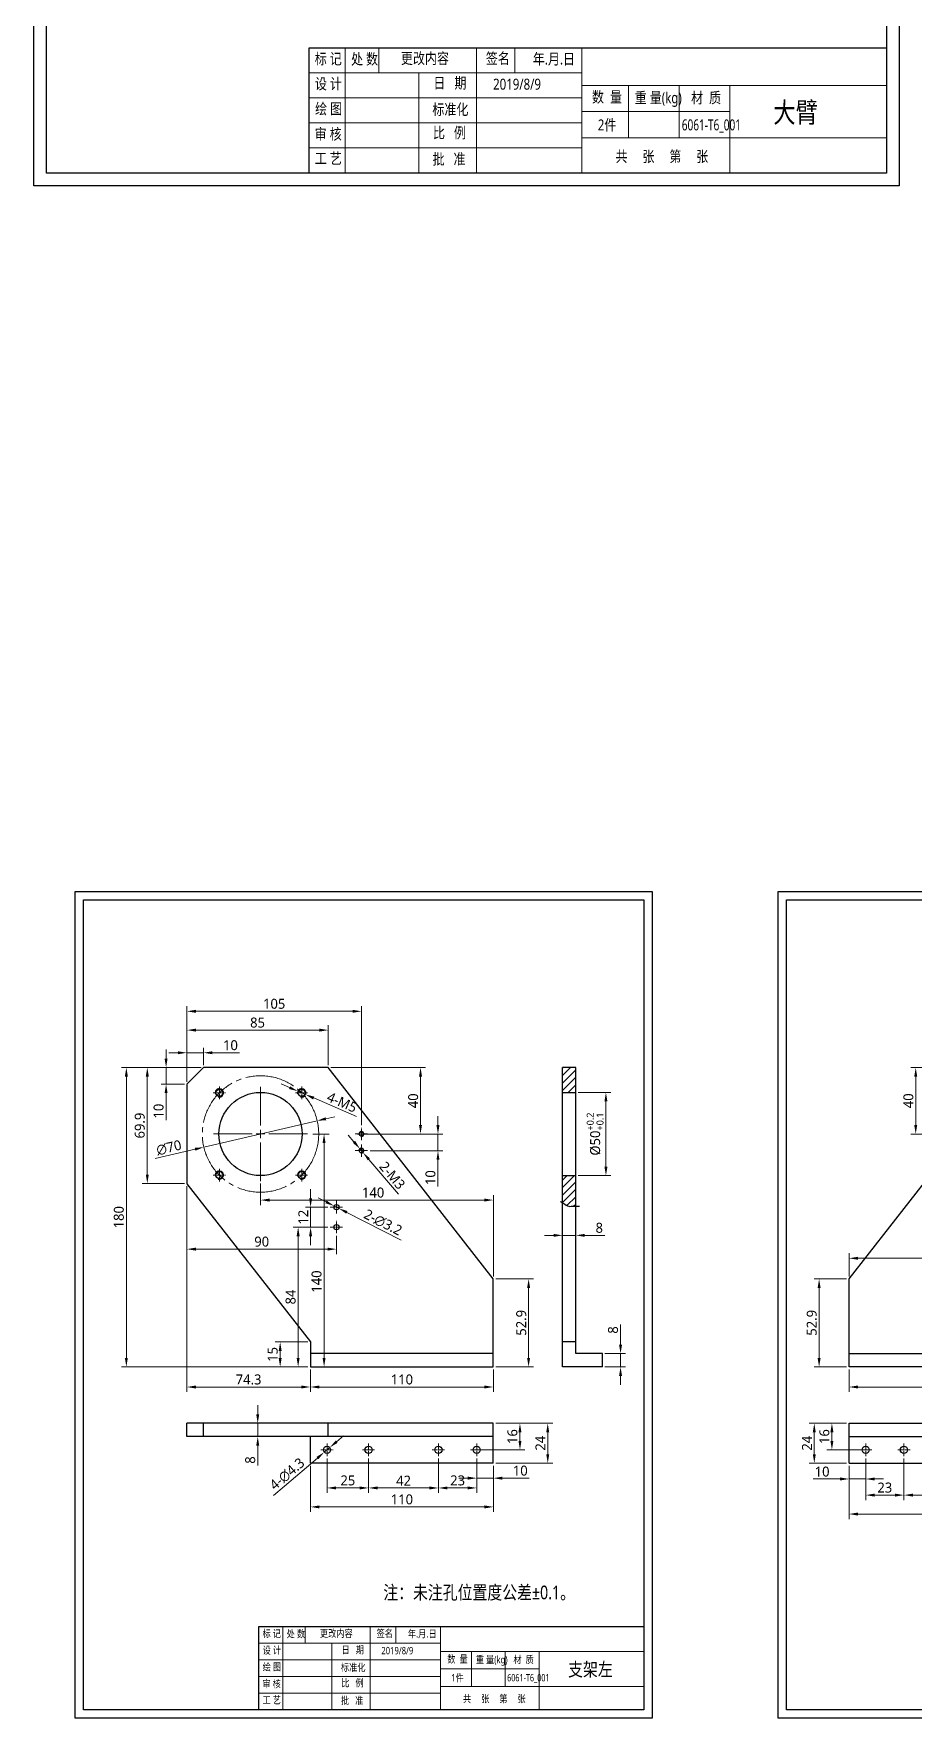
# Model space of a CAD drawing. Header units: millimetres. Extents: x -449 to 2916, y -1257 to 1632.
# Drawn here: x 415 to 945, y -814 to 199 of the extents above; entities that cross this region are included whole.
import ezdxf

# ---------------------------------------------------------------- set-up
doc = ezdxf.new("R2010")
doc.units = ezdxf.units.MM
doc.header["$PDSIZE"] = -1
doc.linetypes.add('EB_DASHDOT', pattern=[39, 30, -3, 3, -3])
for name, color, linetype, lineweight in [('1', 5, 'Continuous', 9), ('3中心线层', 1, 'EB_DASHDOT', 0), ('细线层', 252, 'Continuous', 13)]:
    doc.layers.add(name, color=color, linetype=linetype, lineweight=lineweight)
doc.styles.add('wf', font='')
doc.styles.add('黑体', font='', dxfattribs={"width": 0.8})
doc.styles.get('wf').set_extended_font_data('Microsoft YaHei')
doc.styles.get('黑体').set_extended_font_data('Microsoft YaHei')
doc.dimstyles.new('wf1.5', dxfattribs={"dimscale": 1.5, "dimtxt": 4, "dimasz": 3.6, "dimexe": 2, "dimexo": 1, "dimgap": 0.9, "dimtad": 1, "dimdec": 1, "dimdsep": 46, "dimtxsty": 'wf', "dimcen": 0, "dimclrd": 6, "dimclre": 6, "dimadec": 0, "dimazin": 0, "dimtm": 1e-09, "dimtfac": 0.7, "dimtdec": 1, "dimtmove": 0, "dimatfit": 3, "dimfxl": 0, "dimtolj": 1, "dimlwd": 13, "dimlwe": 13, "dimarcsym": 0})

# ---------------------------------------------------------------- blocks, each defined once
blk = doc.blocks.new('SW_CENTERMARKSYMBOL_0')
at = {"color": 0, "linetype": 'Continuous', "lineweight": 0}
for p, q in [((0, 0.1), (0, 0.558)), ((-0.1, 0), (-0.558, 0)), ((0, 0), (-0.05, 0)), ((0, 0), (0, 0.05)), ((0, 0), (0, -0.05)), ((0, 0), (0.05, 0)), ((0.1, 0), (0.558, 0)), ((0, -0.1), (0, -0.558))]:
    blk.add_line(p, q, dxfattribs=at)
blk = doc.blocks.new('*D168')
at = {"color": 6, "lineweight": 13}
for p, q in [((693.2, -636.8), (710.7, -636.8)), ((707.7, -647.4), (707.7, -642.2)), ((683.2, -652.8), (710.7, -652.8))]:
    blk.add_line(p, q, dxfattribs=at)
at = {"color": 6}
for points in [[(708.6, -642.2), (706.8, -642.2), (707.7, -636.8)], [(706.8, -647.4), (708.6, -647.4), (707.7, -652.8)]]:
    blk.add_solid(points, dxfattribs=at)
at = {"layer": 'Defpoints', "color": 0}
for p in [(691.7, -636.8), (707.7, -636.8), (681.7, -652.8)]:
    blk.add_point(p, dxfattribs=at)
at = {"color": 0, "insert": (703.2, -644.8), "char_height": 6, "attachment_point": 5, "rotation": 90, "style": 'wf'}
blk.add_mtext('\\A1;16', dxfattribs=at)
blk = doc.blocks.new('*D169')
at = {"color": 6, "lineweight": 13}
for p, q in [((693.2, -636.8), (727.4, -636.8)), ((724.4, -655.4), (724.4, -642.2)), ((693.2, -660.8), (727.4, -660.8))]:
    blk.add_line(p, q, dxfattribs=at)
at = {"color": 6}
for points in [[(725.3, -642.2), (723.5, -642.2), (724.4, -636.8)], [(723.5, -655.4), (725.3, -655.4), (724.4, -660.8)]]:
    blk.add_solid(points, dxfattribs=at)
at = {"layer": 'Defpoints', "color": 0}
for p in [(691.7, -636.8), (724.4, -636.8), (691.7, -660.8)]:
    blk.add_point(p, dxfattribs=at)
at = {"color": 0, "insert": (720, -648.8), "char_height": 6, "attachment_point": 5, "rotation": 90, "style": 'wf'}
blk.add_mtext('\\A1;24', dxfattribs=at)
blk = doc.blocks.new('*D170')
at = {"color": 6, "lineweight": 13}
for p, q in [((581.7, -662.3), (581.7, -690.1)), ((691.7, -662.3), (691.7, -690.1)), ((587.1, -687.1), (686.3, -687.1))]:
    blk.add_line(p, q, dxfattribs=at)
at = {"color": 6}
for points in [[(587.1, -686.2), (587.1, -688), (581.7, -687.1)], [(686.3, -688), (686.3, -686.2), (691.7, -687.1)]]:
    blk.add_solid(points, dxfattribs=at)
at = {"layer": 'Defpoints', "color": 0}
for p in [(581.7, -660.8), (691.7, -660.8), (691.7, -687.1)]:
    blk.add_point(p, dxfattribs=at)
at = {"color": 0, "insert": (636.7, -682.6), "char_height": 6, "attachment_point": 5, "style": 'wf'}
blk.add_mtext('\\A1;110', dxfattribs=at)
blk = doc.blocks.new('*D171')
at = {"color": 6, "lineweight": 13}
for p, q in [((550, -631.4), (550, -626)), ((538.6, -636.8), (553, -636.8)), ((550, -636.8), (550, -644.8)), ((538.6, -644.8), (553, -644.8)), ((550, -650.2), (550, -662.2))]:
    blk.add_line(p, q, dxfattribs=at)
at = {"color": 6}
for points in [[(549.1, -631.4), (550.9, -631.4), (550, -636.8)], [(550.9, -650.2), (549.1, -650.2), (550, -644.8)]]:
    blk.add_solid(points, dxfattribs=at)
at = {"layer": 'Defpoints', "color": 0}
for p in [(537.1, -636.8), (537.1, -644.8), (550, -644.8)]:
    blk.add_point(p, dxfattribs=at)
at = {"color": 0, "insert": (545.5, -658.9), "char_height": 6, "attachment_point": 5, "rotation": 90, "style": 'wf'}
blk.add_mtext('\\A1;8', dxfattribs=at)
blk = doc.blocks.new('*D172')
at = {"color": 6, "lineweight": 13}
for p, q in [((693.2, -550), (715.9, -550)), ((712.9, -597.5), (712.9, -555.4)), ((693.2, -602.9), (715.9, -602.9))]:
    blk.add_line(p, q, dxfattribs=at)
at = {"color": 6}
for points in [[(713.8, -555.4), (712, -555.4), (712.9, -550)], [(712, -597.5), (713.8, -597.5), (712.9, -602.9)]]:
    blk.add_solid(points, dxfattribs=at)
at = {"layer": 'Defpoints', "color": 0}
for p in [(691.7, -550), (712.9, -550), (691.7, -602.9)]:
    blk.add_point(p, dxfattribs=at)
at = {"color": 0, "insert": (708.5, -576.4), "char_height": 6, "attachment_point": 5, "rotation": 90, "style": 'wf'}
blk.add_mtext('\\A1;52.9', dxfattribs=at)
blk = doc.blocks.new('*D173')
at = {"color": 6, "lineweight": 13}
for p, q in [((768.2, -589.5), (768.2, -577.4)), ((758.8, -594.9), (771.2, -594.9)), ((768.2, -602.9), (768.2, -594.9)), ((758.8, -602.9), (771.2, -602.9)), ((768.2, -608.3), (768.2, -613.7))]:
    blk.add_line(p, q, dxfattribs=at)
at = {"color": 6}
for points in [[(767.3, -589.5), (769.1, -589.5), (768.2, -594.9)], [(769.1, -608.3), (767.3, -608.3), (768.2, -602.9)]]:
    blk.add_solid(points, dxfattribs=at)
at = {"layer": 'Defpoints', "color": 0}
for p in [(757.3, -594.9), (768.2, -594.9), (757.3, -602.9)]:
    blk.add_point(p, dxfattribs=at)
at = {"color": 0, "insert": (763.7, -580.7), "char_height": 6, "attachment_point": 5, "rotation": 90, "style": 'wf'}
blk.add_mtext('\\A1;8', dxfattribs=at)
blk = doc.blocks.new('*D174')
at = {"color": 6, "lineweight": 13}
for p, q in [((507.4, -431.4), (507.4, -397.4)), ((587, -400.4), (512.8, -400.4)), ((592.4, -421.4), (592.4, -397.4))]:
    blk.add_line(p, q, dxfattribs=at)
at = {"color": 6}
for points in [[(512.8, -399.5), (512.8, -401.3), (507.4, -400.4)], [(587, -401.3), (587, -399.5), (592.4, -400.4)]]:
    blk.add_solid(points, dxfattribs=at)
at = {"layer": 'Defpoints', "color": 0}
for p in [(507.4, -400.4), (592.4, -422.9), (507.4, -432.9)]:
    blk.add_point(p, dxfattribs=at)
at = {"color": 0, "insert": (549.9, -395.9), "char_height": 6, "attachment_point": 5, "style": 'wf'}
blk.add_mtext('\\A1;85', dxfattribs=at)
blk = doc.blocks.new('*D175')
at = {"color": 6, "lineweight": 13}
for p, q in [((502, -414), (496.6, -414)), ((507.4, -431.4), (507.4, -411)), ((507.4, -414), (517.4, -414)), ((517.4, -421.4), (517.4, -411)), ((522.8, -414), (539, -414))]:
    blk.add_line(p, q, dxfattribs=at)
at = {"color": 6}
for points in [[(502, -414.9), (502, -413.1), (507.4, -414)], [(522.8, -413.1), (522.8, -414.9), (517.4, -414)]]:
    blk.add_solid(points, dxfattribs=at)
at = {"layer": 'Defpoints', "color": 0}
for p in [(517.4, -414), (517.4, -422.9), (507.4, -432.9)]:
    blk.add_point(p, dxfattribs=at)
at = {"color": 0, "insert": (533.6, -409.5), "char_height": 6, "attachment_point": 5, "style": 'wf'}
blk.add_mtext('\\A1;10', dxfattribs=at)
blk = doc.blocks.new('*D176')
at = {"color": 6, "lineweight": 13}
for p, q in [((494.9, -417.5), (494.9, -412.1)), ((515.9, -422.9), (491.9, -422.9)), ((494.9, -422.9), (494.9, -432.9)), ((505.9, -432.9), (491.9, -432.9)), ((494.9, -438.3), (494.9, -454.5))]:
    blk.add_line(p, q, dxfattribs=at)
at = {"color": 6}
for points in [[(494, -417.5), (495.8, -417.5), (494.9, -422.9)], [(495.8, -438.3), (494, -438.3), (494.9, -432.9)]]:
    blk.add_solid(points, dxfattribs=at)
at = {"layer": 'Defpoints', "color": 0}
for p in [(517.4, -422.9), (494.9, -432.9), (507.4, -432.9)]:
    blk.add_point(p, dxfattribs=at)
at = {"color": 0, "insert": (490.4, -449.1), "char_height": 6, "attachment_point": 5, "rotation": 90, "style": 'wf'}
blk.add_mtext('\\A1;10', dxfattribs=at)
blk = doc.blocks.new('*D177')
at = {"color": 6, "lineweight": 13}
for p, q in [((515.9, -422.9), (480.6, -422.9)), ((483.6, -487.3), (483.6, -428.3)), ((505.9, -492.7), (480.6, -492.7))]:
    blk.add_line(p, q, dxfattribs=at)
at = {"color": 6}
for points in [[(484.5, -428.3), (482.7, -428.3), (483.6, -422.9)], [(482.7, -487.3), (484.5, -487.3), (483.6, -492.7)]]:
    blk.add_solid(points, dxfattribs=at)
at = {"layer": 'Defpoints', "color": 0}
for p in [(483.6, -422.9), (517.4, -422.9), (507.4, -492.7)]:
    blk.add_point(p, dxfattribs=at)
at = {"color": 0, "insert": (479.1, -457.8), "char_height": 6, "attachment_point": 5, "rotation": 90, "style": 'wf'}
blk.add_mtext('\\A1;69.9', dxfattribs=at)
blk = doc.blocks.new('*D178')
at = {"color": 6, "lineweight": 13}
for p, q in [((583.2, -462.9), (592.9, -462.9)), ((589.9, -597.5), (589.9, -468.3)), ((583.2, -602.9), (592.9, -602.9))]:
    blk.add_line(p, q, dxfattribs=at)
at = {"color": 6}
for points in [[(590.8, -468.3), (589, -468.3), (589.9, -462.9)], [(589, -597.5), (590.8, -597.5), (589.9, -602.9)]]:
    blk.add_solid(points, dxfattribs=at)
at = {"layer": 'Defpoints', "color": 0}
for p in [(581.7, -462.9), (589.9, -462.9), (581.7, -602.9)]:
    blk.add_point(p, dxfattribs=at)
at = {"color": 0, "insert": (585.4, -551.6), "char_height": 6, "attachment_point": 5, "rotation": 90, "style": 'wf'}
blk.add_mtext('\\A1;140', dxfattribs=at)
blk = doc.blocks.new('*D179')
at = {"color": 6, "lineweight": 13}
for p, q in [((585.8, -454.9), (517.6, -470.8)), ((591, -453.7), (596.3, -452.5)), ((512.3, -472), (488.4, -477.6))]:
    blk.add_line(p, q, dxfattribs=at)
at = {"color": 6}
for points in [[(590.8, -452.8), (591.2, -454.6), (585.8, -454.9)], [(512.5, -472.9), (512.1, -471.2), (517.6, -470.8)]]:
    blk.add_solid(points, dxfattribs=at)
at = {"layer": 'Defpoints', "color": 0}
for p in [(585.8, -454.9), (517.6, -470.8)]:
    blk.add_point(p, dxfattribs=at)
at = {"color": 0, "insert": (496.6, -471.1), "char_height": 6, "attachment_point": 5, "rotation": 13.1312, "style": 'wf'}
blk.add_mtext('\\A1;∅70', dxfattribs=at)
blk = doc.blocks.new('*D180')
at = {"color": 6, "lineweight": 13}
for p, q in [((569.2, -435), (564.2, -432.8)), ((574.1, -437.1), (578.7, -439.1)), ((609.4, -452.3), (583.7, -441.2))]:
    blk.add_line(p, q, dxfattribs=at)
at = {"color": 6}
for points in [[(568.8, -435.8), (569.5, -434.2), (574.1, -437.1)], [(584, -440.4), (583.3, -442.1), (578.7, -439.1)]]:
    blk.add_solid(points, dxfattribs=at)
at = {"layer": 'Defpoints', "color": 0}
for p in [(574.1, -437.1), (578.7, -439.1)]:
    blk.add_point(p, dxfattribs=at)
at = {"color": 0, "insert": (600.7, -443.8), "char_height": 6, "attachment_point": 5, "rotation": 336.6526, "style": 'wf'}
blk.add_mtext('\\A1;4-M5', dxfattribs=at)
blk = doc.blocks.new('*D181')
at = {"color": 6, "lineweight": 13}
for p, q in [((658.4, -457.5), (658.4, -452.1)), ((617.6, -462.9), (661.4, -462.9)), ((658.4, -462.9), (658.4, -472.9)), ((617.6, -472.9), (661.4, -472.9)), ((658.4, -478.3), (658.4, -494.5))]:
    blk.add_line(p, q, dxfattribs=at)
at = {"color": 6}
for points in [[(657.5, -457.5), (659.3, -457.5), (658.4, -462.9)], [(659.3, -478.3), (657.5, -478.3), (658.4, -472.9)]]:
    blk.add_solid(points, dxfattribs=at)
at = {"layer": 'Defpoints', "color": 0}
for p in [(616.1, -462.9), (616.1, -472.9), (658.4, -472.9)]:
    blk.add_point(p, dxfattribs=at)
at = {"color": 0, "insert": (653.9, -489.1), "char_height": 6, "attachment_point": 5, "rotation": 90, "style": 'wf'}
blk.add_mtext('\\A1;10', dxfattribs=at)
blk = doc.blocks.new('*D182')
at = {"color": 6, "lineweight": 13}
for p, q in [((593.9, -422.9), (650.9, -422.9)), ((647.9, -457.5), (647.9, -428.3)), ((610.1, -462.9), (650.9, -462.9))]:
    blk.add_line(p, q, dxfattribs=at)
at = {"color": 6}
for points in [[(648.8, -428.3), (647, -428.3), (647.9, -422.9)], [(647, -457.5), (648.8, -457.5), (647.9, -462.9)]]:
    blk.add_solid(points, dxfattribs=at)
at = {"layer": 'Defpoints', "color": 0}
for p in [(592.4, -422.9), (647.9, -422.9), (608.6, -462.9)]:
    blk.add_point(p, dxfattribs=at)
at = {"color": 0, "insert": (643.5, -442.9), "char_height": 6, "attachment_point": 5, "rotation": 90, "style": 'wf'}
blk.add_mtext('\\A1;40', dxfattribs=at)
blk = doc.blocks.new('*D183')
at = {"color": 6, "lineweight": 13}
for p, q in [((507.4, -431.4), (507.4, -386.1)), ((607, -389.1), (512.8, -389.1)), ((612.4, -457.6), (612.4, -386.1))]:
    blk.add_line(p, q, dxfattribs=at)
at = {"color": 6}
for points in [[(512.8, -388.2), (512.8, -390), (507.4, -389.1)], [(607, -390), (607, -388.2), (612.4, -389.1)]]:
    blk.add_solid(points, dxfattribs=at)
at = {"layer": 'Defpoints', "color": 0}
for p in [(507.4, -389.1), (507.4, -432.9), (612.4, -459.1)]:
    blk.add_point(p, dxfattribs=at)
at = {"color": 0, "insert": (559.9, -384.6), "char_height": 6, "attachment_point": 5, "style": 'wf'}
blk.add_mtext('\\A1;105', dxfattribs=at)
blk = doc.blocks.new('*D184')
at = {"color": 6, "lineweight": 13}
for p, q in [((551.7, -492.7), (551.7, -505.6)), ((686.3, -502.6), (557.1, -502.6)), ((691.7, -548.5), (691.7, -499.6))]:
    blk.add_line(p, q, dxfattribs=at)
at = {"color": 6}
for points in [[(557.1, -501.7), (557.1, -503.5), (551.7, -502.6)], [(686.3, -503.5), (686.3, -501.7), (691.7, -502.6)]]:
    blk.add_solid(points, dxfattribs=at)
at = {"layer": 'Defpoints', "color": 0}
for p in [(551.7, -491.2), (551.7, -502.6), (691.7, -550)]:
    blk.add_point(p, dxfattribs=at)
at = {"color": 0, "insert": (619.4, -498.1), "char_height": 6, "attachment_point": 5, "style": 'wf'}
blk.add_mtext('\\A1;140', dxfattribs=at)
blk = doc.blocks.new('*D185')
at = {"color": 6, "lineweight": 13}
for p, q in [((581.7, -604.4), (581.7, -618)), ((691.7, -604.4), (691.7, -618)), ((686.3, -615), (587.1, -615))]:
    blk.add_line(p, q, dxfattribs=at)
at = {"color": 6}
for points in [[(587.1, -614.1), (587.1, -615.9), (581.7, -615)], [(686.3, -615.9), (686.3, -614.1), (691.7, -615)]]:
    blk.add_solid(points, dxfattribs=at)
at = {"layer": 'Defpoints', "color": 0}
for p in [(581.7, -602.9), (691.7, -602.9), (581.7, -615)]:
    blk.add_point(p, dxfattribs=at)
at = {"color": 0, "insert": (636.7, -610.5), "char_height": 6, "attachment_point": 5, "style": 'wf'}
blk.add_mtext('\\A1;110', dxfattribs=at)
blk = doc.blocks.new('*D186')
at = {"color": 6, "lineweight": 13}
for p, q in [((507.4, -494.2), (507.4, -618)), ((581.7, -604.4), (581.7, -618)), ((576.3, -615), (512.8, -615))]:
    blk.add_line(p, q, dxfattribs=at)
at = {"color": 6}
for points in [[(512.8, -614.1), (512.8, -615.9), (507.4, -615)], [(576.3, -615.9), (576.3, -614.1), (581.7, -615)]]:
    blk.add_solid(points, dxfattribs=at)
at = {"layer": 'Defpoints', "color": 0}
for p in [(507.4, -492.7), (581.7, -602.9), (507.4, -615)]:
    blk.add_point(p, dxfattribs=at)
at = {"color": 0, "insert": (544.5, -610.5), "char_height": 6, "attachment_point": 5, "style": 'wf'}
blk.add_mtext('\\A1;74.3', dxfattribs=at)
blk = doc.blocks.new('*D187')
at = {"color": 6, "lineweight": 13}
for p, q in [((591.1, -503.7), (586.3, -501.2)), ((595.9, -506.1), (598.8, -507.6)), ((603.6, -510), (636.3, -526.7))]:
    blk.add_line(p, q, dxfattribs=at)
at = {"color": 6}
for points in [[(590.7, -504.5), (591.5, -502.9), (595.9, -506.1)], [(604, -509.2), (603.2, -510.8), (598.8, -507.6)]]:
    blk.add_solid(points, dxfattribs=at)
at = {"layer": 'Defpoints', "color": 0}
for p in [(595.9, -506.1), (598.8, -507.6)]:
    blk.add_point(p, dxfattribs=at)
at = {"color": 0, "insert": (625.3, -516.1), "char_height": 6, "attachment_point": 5, "rotation": 332.9749, "style": 'wf'}
blk.add_mtext('\\A1;2-∅3.2', dxfattribs=at)
blk = doc.blocks.new('*D188')
at = {"color": 6, "lineweight": 13}
for p, q in [((607.9, -467.6), (604.4, -463.5)), ((611.4, -471.7), (613.3, -474)), ((634.7, -499.1), (616.8, -478.1))]:
    blk.add_line(p, q, dxfattribs=at)
at = {"color": 6}
for points in [[(607.2, -468.2), (608.6, -467), (611.4, -471.7)], [(617.5, -477.5), (616.2, -478.7), (613.3, -474)]]:
    blk.add_solid(points, dxfattribs=at)
at = {"layer": 'Defpoints', "color": 0}
for p in [(611.4, -471.7), (613.3, -474)]:
    blk.add_point(p, dxfattribs=at)
at = {"color": 0, "insert": (630.9, -487.8), "char_height": 6, "attachment_point": 5, "rotation": 310.4563, "style": 'wf'}
blk.add_mtext('\\A1;2-M3', dxfattribs=at)
blk = doc.blocks.new('*D189')
at = {"color": 6, "lineweight": 13}
for p, q in [((597.4, -647.9), (601.5, -644.4)), ((559.4, -680.2), (585.9, -657.7)), ((593.3, -651.4), (590, -654.2))]:
    blk.add_line(p, q, dxfattribs=at)
at = {"color": 6}
for points in [[(596.9, -647.2), (598, -648.6), (593.3, -651.4)], [(586.5, -658.4), (585.4, -657), (590, -654.2)]]:
    blk.add_solid(points, dxfattribs=at)
at = {"layer": 'Defpoints', "color": 0}
for p in [(590, -654.2), (593.3, -651.4)]:
    blk.add_point(p, dxfattribs=at)
at = {"color": 0, "insert": (567.7, -667.3), "char_height": 6, "attachment_point": 5, "rotation": 40.3935, "style": 'wf'}
blk.add_mtext('\\A1;4-∅4.3', dxfattribs=at)
blk = doc.blocks.new('*D190')
at = {"color": 6, "lineweight": 13}
for p, q in [((591.7, -658), (591.7, -678.7)), ((616.7, -658), (616.7, -678.7)), ((597.1, -675.7), (611.3, -675.7))]:
    blk.add_line(p, q, dxfattribs=at)
at = {"color": 6}
for points in [[(597.1, -674.8), (597.1, -676.6), (591.7, -675.7)], [(611.3, -676.6), (611.3, -674.8), (616.7, -675.7)]]:
    blk.add_solid(points, dxfattribs=at)
at = {"layer": 'Defpoints', "color": 0}
for p in [(591.7, -656.5), (616.7, -656.5), (616.7, -675.7)]:
    blk.add_point(p, dxfattribs=at)
at = {"color": 0, "insert": (604.2, -671.2), "char_height": 6, "attachment_point": 5, "style": 'wf'}
blk.add_mtext('\\A1;25', dxfattribs=at)
blk = doc.blocks.new('*D191')
at = {"color": 6, "lineweight": 13}
for p, q in [((616.7, -658), (616.7, -678.7)), ((658.7, -658), (658.7, -678.7)), ((622.1, -675.7), (653.3, -675.7))]:
    blk.add_line(p, q, dxfattribs=at)
at = {"color": 6}
for points in [[(622.1, -674.8), (622.1, -676.6), (616.7, -675.7)], [(653.3, -676.6), (653.3, -674.8), (658.7, -675.7)]]:
    blk.add_solid(points, dxfattribs=at)
at = {"layer": 'Defpoints', "color": 0}
for p in [(616.7, -656.5), (658.7, -656.5), (658.7, -675.7)]:
    blk.add_point(p, dxfattribs=at)
at = {"color": 0, "insert": (637.7, -671.3), "char_height": 6, "attachment_point": 5, "style": 'wf'}
blk.add_mtext('\\A1;42', dxfattribs=at)
blk = doc.blocks.new('*D192')
at = {"color": 6, "lineweight": 13}
for p, q in [((658.7, -658), (658.7, -678.7)), ((681.7, -658), (681.7, -678.7)), ((664.1, -675.7), (676.3, -675.7))]:
    blk.add_line(p, q, dxfattribs=at)
at = {"color": 6}
for points in [[(664.1, -674.8), (664.1, -676.6), (658.7, -675.7)], [(676.3, -676.6), (676.3, -674.8), (681.7, -675.7)]]:
    blk.add_solid(points, dxfattribs=at)
at = {"layer": 'Defpoints', "color": 0}
for p in [(658.7, -656.5), (681.7, -656.5), (681.7, -675.7)]:
    blk.add_point(p, dxfattribs=at)
at = {"color": 0, "insert": (670.2, -671.2), "char_height": 6, "attachment_point": 5, "style": 'wf'}
blk.add_mtext('\\A1;23', dxfattribs=at)
blk = doc.blocks.new('*D193')
at = {"color": 6, "lineweight": 13}
for p, q in [((733.3, -514.4), (733.3, -526.8)), ((741.3, -514.4), (741.3, -526.8)), ((727.9, -523.8), (722.5, -523.8)), ((733.3, -523.8), (741.3, -523.8)), ((746.7, -523.8), (758.7, -523.8))]:
    blk.add_line(p, q, dxfattribs=at)
at = {"color": 6}
for points in [[(727.9, -524.7), (727.9, -522.9), (733.3, -523.8)], [(746.7, -522.9), (746.7, -524.7), (741.3, -523.8)]]:
    blk.add_solid(points, dxfattribs=at)
at = {"layer": 'Defpoints', "color": 0}
for p in [(733.3, -512.9), (741.3, -512.9), (741.3, -523.8)]:
    blk.add_point(p, dxfattribs=at)
at = {"color": 0, "insert": (755.4, -519.3), "char_height": 6, "attachment_point": 5, "style": 'wf'}
blk.add_mtext('\\A1;8', dxfattribs=at)
blk = doc.blocks.new('*D194')
at = {"color": 6, "lineweight": 13}
for p, q in [((742.8, -437.9), (762.4, -437.9)), ((759.4, -482.5), (759.4, -443.3)), ((742.8, -487.9), (762.4, -487.9))]:
    blk.add_line(p, q, dxfattribs=at)
at = {"color": 6}
for points in [[(760.3, -443.3), (758.5, -443.3), (759.4, -437.9)], [(758.5, -482.5), (760.3, -482.5), (759.4, -487.9)]]:
    blk.add_solid(points, dxfattribs=at)
at = {"layer": 'Defpoints', "color": 0}
for p in [(741.3, -437.9), (759.4, -437.9), (741.3, -487.9)]:
    blk.add_point(p, dxfattribs=at)
at = {"color": 0, "insert": (752.9, -462.9), "char_height": 6, "attachment_point": 5, "rotation": 90, "style": 'wf'}
blk.add_mtext('\\A1;%%C50{\\H0.7x;\\S+0.2^ +0.1;}', dxfattribs=at)
blk = doc.blocks.new('*D195')
at = {"color": 6, "lineweight": 13}
for p, q in [((515.9, -422.9), (468, -422.9)), ((471, -597.5), (471, -428.3)), ((580.2, -602.9), (468, -602.9))]:
    blk.add_line(p, q, dxfattribs=at)
at = {"color": 6}
for points in [[(471.9, -428.3), (470.1, -428.3), (471, -422.9)], [(470.1, -597.5), (471.9, -597.5), (471, -602.9)]]:
    blk.add_solid(points, dxfattribs=at)
at = {"layer": 'Defpoints', "color": 0}
for p in [(471, -422.9), (517.4, -422.9), (581.7, -602.9)]:
    blk.add_point(p, dxfattribs=at)
at = {"color": 0, "insert": (466.5, -512.9), "char_height": 6, "attachment_point": 5, "rotation": 90, "style": 'wf'}
blk.add_mtext('\\A1;180', dxfattribs=at)
blk = doc.blocks.new('*D214')
at = {"color": 6, "lineweight": 13}
for p, q in [((904.1, -636.8), (892.3, -636.8)), ((895.3, -647.4), (895.3, -642.2)), ((914.1, -652.8), (892.3, -652.8))]:
    blk.add_line(p, q, dxfattribs=at)
at = {"color": 6}
for points in [[(896.2, -642.2), (894.4, -642.2), (895.3, -636.8)], [(894.4, -647.4), (896.2, -647.4), (895.3, -652.8)]]:
    blk.add_solid(points, dxfattribs=at)
at = {"layer": 'Defpoints', "color": 0}
for p in [(895.3, -636.8), (905.6, -636.8), (915.6, -652.8)]:
    blk.add_point(p, dxfattribs=at)
at = {"color": 0, "insert": (890.8, -644.8), "char_height": 6, "attachment_point": 5, "rotation": 90, "style": 'wf'}
blk.add_mtext('\\A1;16', dxfattribs=at)
blk = doc.blocks.new('*D215')
at = {"color": 6, "lineweight": 13}
for p, q in [((904.1, -636.8), (881.7, -636.8)), ((884.7, -655.4), (884.7, -642.2)), ((904.1, -660.8), (881.7, -660.8))]:
    blk.add_line(p, q, dxfattribs=at)
at = {"color": 6}
for points in [[(885.6, -642.2), (883.8, -642.2), (884.7, -636.8)], [(883.8, -655.4), (885.6, -655.4), (884.7, -660.8)]]:
    blk.add_solid(points, dxfattribs=at)
at = {"layer": 'Defpoints', "color": 0}
for p in [(884.7, -636.8), (905.6, -636.8), (905.6, -660.8)]:
    blk.add_point(p, dxfattribs=at)
at = {"color": 0, "insert": (880.3, -648.8), "char_height": 6, "attachment_point": 5, "rotation": 90, "style": 'wf'}
blk.add_mtext('\\A1;24', dxfattribs=at)
blk = doc.blocks.new('*D216')
at = {"color": 6, "lineweight": 13}
for p, q in [((905.6, -662.3), (905.6, -694.4)), ((1015.6, -662.3), (1015.6, -694.4)), ((1010.2, -691.4), (911, -691.4))]:
    blk.add_line(p, q, dxfattribs=at)
at = {"color": 6}
for points in [[(911, -690.5), (911, -692.3), (905.6, -691.4)], [(1010.2, -692.3), (1010.2, -690.5), (1015.6, -691.4)]]:
    blk.add_solid(points, dxfattribs=at)
at = {"layer": 'Defpoints', "color": 0}
for p in [(905.6, -660.8), (1015.6, -660.8), (905.6, -691.4)]:
    blk.add_point(p, dxfattribs=at)
at = {"color": 0, "insert": (960.6, -687), "char_height": 6, "attachment_point": 5, "style": 'wf'}
blk.add_mtext('\\A1;110', dxfattribs=at)
blk = doc.blocks.new('*D218')
at = {"color": 6, "lineweight": 13}
for p, q in [((904.1, -550), (884.6, -550)), ((887.6, -597.5), (887.6, -555.4)), ((904.1, -602.9), (884.6, -602.9))]:
    blk.add_line(p, q, dxfattribs=at)
at = {"color": 6}
for points in [[(888.5, -555.4), (886.7, -555.4), (887.6, -550)], [(886.7, -597.5), (888.5, -597.5), (887.6, -602.9)]]:
    blk.add_solid(points, dxfattribs=at)
at = {"layer": 'Defpoints', "color": 0}
for p in [(887.6, -550), (905.6, -550), (905.6, -602.9)]:
    blk.add_point(p, dxfattribs=at)
at = {"color": 0, "insert": (883.2, -576.4), "char_height": 6, "attachment_point": 5, "rotation": 90, "style": 'wf'}
blk.add_mtext('\\A1;52.9', dxfattribs=at)
blk = doc.blocks.new('*D200')
at = {"color": 6, "lineweight": 13}
for p, q in [((1003.4, -422.9), (942.7, -422.9)), ((945.7, -457.5), (945.7, -428.3)), ((987.2, -462.9), (942.7, -462.9))]:
    blk.add_line(p, q, dxfattribs=at)
at = {"color": 6}
for points in [[(946.6, -428.3), (944.8, -428.3), (945.7, -422.9)], [(944.8, -457.5), (946.6, -457.5), (945.7, -462.9)]]:
    blk.add_solid(points, dxfattribs=at)
at = {"layer": 'Defpoints', "color": 0}
for p in [(945.7, -422.9), (1004.9, -422.9), (988.7, -462.9)]:
    blk.add_point(p, dxfattribs=at)
at = {"color": 0, "insert": (941.3, -442.9), "char_height": 6, "attachment_point": 5, "rotation": 90, "style": 'wf'}
blk.add_mtext('\\A1;40', dxfattribs=at)
blk = doc.blocks.new('*D202')
at = {"color": 6, "lineweight": 13}
for p, q in [((1045.6, -492.7), (1045.6, -540.6)), ((905.6, -548.5), (905.6, -534.6)), ((911, -537.6), (1040.2, -537.6))]:
    blk.add_line(p, q, dxfattribs=at)
at = {"color": 6}
for points in [[(911, -536.7), (911, -538.5), (905.6, -537.6)], [(1040.2, -538.5), (1040.2, -536.7), (1045.6, -537.6)]]:
    blk.add_solid(points, dxfattribs=at)
at = {"layer": 'Defpoints', "color": 0}
for p in [(1045.6, -491.2), (1045.6, -537.6), (905.6, -550)]:
    blk.add_point(p, dxfattribs=at)
at = {"color": 0, "insert": (975.6, -533.1), "char_height": 6, "attachment_point": 5, "style": 'wf'}
blk.add_mtext('\\A1;140', dxfattribs=at)
blk = doc.blocks.new('*D203')
at = {"color": 6, "lineweight": 13}
for p, q in [((905.6, -604.4), (905.6, -618)), ((1015.6, -604.4), (1015.6, -618)), ((911, -615), (1010.2, -615))]:
    blk.add_line(p, q, dxfattribs=at)
at = {"color": 6}
for points in [[(911, -614.1), (911, -615.9), (905.6, -615)], [(1010.2, -615.9), (1010.2, -614.1), (1015.6, -615)]]:
    blk.add_solid(points, dxfattribs=at)
at = {"layer": 'Defpoints', "color": 0}
for p in [(905.6, -602.9), (1015.6, -602.9), (1015.6, -615)]:
    blk.add_point(p, dxfattribs=at)
at = {"color": 0, "insert": (960.6, -610.5), "char_height": 6, "attachment_point": 5, "style": 'wf'}
blk.add_mtext('\\A1;110', dxfattribs=at)
blk = doc.blocks.new('*D209')
at = {"color": 6, "lineweight": 13}
for p, q in [((938.6, -658), (938.6, -683)), ((980.6, -658), (980.6, -683)), ((975.2, -680), (944, -680))]:
    blk.add_line(p, q, dxfattribs=at)
at = {"color": 6}
for points in [[(944, -679.1), (944, -680.9), (938.6, -680)], [(975.2, -680.9), (975.2, -679.1), (980.6, -680)]]:
    blk.add_solid(points, dxfattribs=at)
at = {"layer": 'Defpoints', "color": 0}
for p in [(938.6, -656.5), (980.6, -656.5), (938.6, -680)]:
    blk.add_point(p, dxfattribs=at)
at = {"color": 0, "insert": (959.6, -675.6), "char_height": 6, "attachment_point": 5, "style": 'wf'}
blk.add_mtext('\\A1;42', dxfattribs=at)
blk = doc.blocks.new('*D210')
at = {"color": 6, "lineweight": 13}
for p, q in [((915.6, -658), (915.6, -683)), ((938.6, -658), (938.6, -683)), ((933.2, -680), (921, -680))]:
    blk.add_line(p, q, dxfattribs=at)
at = {"color": 6}
for points in [[(921, -679.1), (921, -680.9), (915.6, -680)], [(933.2, -680.9), (933.2, -679.1), (938.6, -680)]]:
    blk.add_solid(points, dxfattribs=at)
at = {"layer": 'Defpoints', "color": 0}
for p in [(915.6, -656.5), (938.6, -656.5), (915.6, -680)]:
    blk.add_point(p, dxfattribs=at)
at = {"color": 0, "insert": (927.1, -675.5), "char_height": 6, "attachment_point": 5, "style": 'wf'}
blk.add_mtext('\\A1;23', dxfattribs=at)
blk = doc.blocks.new('*D224')
at = {"color": 6, "lineweight": 13}
for p, q in [((507.4, -494.2), (507.4, -535.1)), ((597.4, -524.1), (597.4, -535.1)), ((592, -532.1), (512.8, -532.1))]:
    blk.add_line(p, q, dxfattribs=at)
at = {"color": 6}
for points in [[(512.8, -531.2), (512.8, -533), (507.4, -532.1)], [(592, -533), (592, -531.2), (597.4, -532.1)]]:
    blk.add_solid(points, dxfattribs=at)
at = {"layer": 'Defpoints', "color": 0}
for p in [(507.4, -492.7), (597.4, -522.6), (507.4, -532.1)]:
    blk.add_point(p, dxfattribs=at)
at = {"color": 0, "insert": (552.4, -527.6), "char_height": 6, "attachment_point": 5, "style": 'wf'}
blk.add_mtext('\\A1;90', dxfattribs=at)
blk = doc.blocks.new('*D225')
at = {"color": 6, "lineweight": 13}
for p, q in [((581.8, -501.5), (581.8, -496.1)), ((592.1, -506.9), (578.8, -506.9)), ((581.8, -518.9), (581.8, -506.9)), ((592.1, -518.9), (578.8, -518.9)), ((581.8, -524.3), (581.8, -529.7))]:
    blk.add_line(p, q, dxfattribs=at)
at = {"color": 6}
for points in [[(580.9, -501.5), (582.7, -501.5), (581.8, -506.9)], [(582.7, -524.3), (580.9, -524.3), (581.8, -518.9)]]:
    blk.add_solid(points, dxfattribs=at)
at = {"layer": 'Defpoints', "color": 0}
for p in [(581.8, -506.9), (593.6, -506.9), (593.6, -518.9)]:
    blk.add_point(p, dxfattribs=at)
at = {"color": 0, "insert": (577.4, -512.9), "char_height": 6, "attachment_point": 5, "rotation": 90, "style": 'wf'}
blk.add_mtext('\\A1;12', dxfattribs=at)
blk = doc.blocks.new('*D226')
at = {"color": 6, "lineweight": 13}
for p, q in [((592.1, -518.9), (571.3, -518.9)), ((574.3, -524.3), (574.3, -597.5)), ((580.2, -602.9), (571.3, -602.9))]:
    blk.add_line(p, q, dxfattribs=at)
at = {"color": 6}
for points in [[(575.2, -524.3), (573.4, -524.3), (574.3, -518.9)], [(573.4, -597.5), (575.2, -597.5), (574.3, -602.9)]]:
    blk.add_solid(points, dxfattribs=at)
at = {"layer": 'Defpoints', "color": 0}
for p in [(593.6, -518.9), (574.3, -602.9), (581.7, -602.9)]:
    blk.add_point(p, dxfattribs=at)
at = {"color": 0, "insert": (569.8, -560.9), "char_height": 6, "attachment_point": 5, "rotation": 90, "style": 'wf'}
blk.add_mtext('\\A1;84', dxfattribs=at)
blk = doc.blocks.new('*D231')
at = {"color": 6, "lineweight": 13}
for p, q in [((580.2, -587.9), (560.5, -587.9)), ((563.5, -597.5), (563.5, -593.3)), ((580.2, -602.9), (560.5, -602.9))]:
    blk.add_line(p, q, dxfattribs=at)
at = {"color": 6}
for points in [[(564.4, -593.3), (562.6, -593.3), (563.5, -587.9)], [(562.6, -597.5), (564.4, -597.5), (563.5, -602.9)]]:
    blk.add_solid(points, dxfattribs=at)
at = {"layer": 'Defpoints', "color": 0}
for p in [(563.5, -587.9), (581.7, -587.9), (581.7, -602.9)]:
    blk.add_point(p, dxfattribs=at)
at = {"color": 0, "insert": (559, -595.4), "char_height": 6, "attachment_point": 5, "rotation": 90, "style": 'wf'}
blk.add_mtext('\\A1;15', dxfattribs=at)
blk = doc.blocks.new('*D260')
at = {"color": 6, "lineweight": 13}
for p, q in [((681.7, -658), (681.7, -672.8)), ((691.7, -662.3), (691.7, -672.8)), ((676.3, -669.8), (670.9, -669.8)), ((681.7, -669.8), (691.7, -669.8)), ((697.1, -669.8), (713.3, -669.8))]:
    blk.add_line(p, q, dxfattribs=at)
at = {"color": 6}
for points in [[(676.3, -670.7), (676.3, -668.9), (681.7, -669.8)], [(697.1, -668.9), (697.1, -670.7), (691.7, -669.8)]]:
    blk.add_solid(points, dxfattribs=at)
at = {"layer": 'Defpoints', "color": 0}
for p in [(681.7, -656.5), (691.7, -660.8), (691.7, -669.8)]:
    blk.add_point(p, dxfattribs=at)
at = {"color": 0, "insert": (707.9, -665.3), "char_height": 6, "attachment_point": 5, "style": 'wf'}
blk.add_mtext('\\A1;10', dxfattribs=at)
blk = doc.blocks.new('*D261')
at = {"color": 6, "lineweight": 13}
for p, q in [((915.6, -658), (915.6, -673.3)), ((905.6, -662.3), (905.6, -673.3)), ((900.2, -670.3), (884, -670.3)), ((915.6, -670.3), (905.6, -670.3)), ((921, -670.3), (926.4, -670.3))]:
    blk.add_line(p, q, dxfattribs=at)
at = {"color": 6}
for points in [[(900.2, -671.2), (900.2, -669.4), (905.6, -670.3)], [(921, -669.4), (921, -671.2), (915.6, -670.3)]]:
    blk.add_solid(points, dxfattribs=at)
at = {"layer": 'Defpoints', "color": 0}
for p in [(915.6, -656.5), (905.6, -660.8), (905.6, -670.3)]:
    blk.add_point(p, dxfattribs=at)
at = {"color": 0, "insert": (889.4, -665.9), "char_height": 6, "attachment_point": 5, "style": 'wf'}
blk.add_mtext('\\A1;10', dxfattribs=at)

msp = doc.modelspace()

# ---------------------------------------------------------------- hatches: boundary and pattern name
at = {"layer": '1'}
h = msp.add_hatch(dxfattribs=at)
h.set_pattern_fill('ANSI31', color=256, style=0)
h.set_pattern_definition([(45, (-24.3886, 0), (-2.245064, 2.245064), [])])
h.paths.add_polyline_path([(741.265, -437.859), (741.265, -422.859), (733.265, -422.859), (733.265, -437.859)])
edge = h.paths.add_edge_path()
edge.add_line((741.265, -506.337), (741.265, -487.859))
edge.add_line((741.265, -487.859), (733.265, -487.859))
edge.add_line((733.265, -487.859), (733.265, -504.141))
edge.add_spline(control_points=[(733.265, -504.141), (733.509, -504.291), (734.741, -505.087), (736.324, -506.534), (738.909, -506.274), (740.304, -506.333), (741.207, -506.337), (741.265, -506.337)], knot_values=[1.55647016, 1.55647016, 1.55647016, 1.55647016, 2.41253774, 5.90788527, 7.42899186, 9.9639643, 10.14000872, 10.14000872, 10.14000872, 10.14000872], degree=3, periodic=0)

# ---------------------------------------------------------------- linework, layer by layer
at = {"color": 0, "linetype": 'ByBlock', "lineweight": 20}
for p, q in [((602.641, 190.26), (602.641, 114.969)), ((622.811, 190.26), (622.811, 175.202)), ((681.493, 190.26), (681.493, 178.103)), ((704.545, 175.202), (704.545, 190.26)), ((744.887, 114.969), (744.887, 190.26)), ((646.915, 175.202), (646.915, 114.969)), ((681.493, 114.969), (681.493, 178.103)), ((928.171, 167.672), (744.887, 167.672)), ((773.01, 167.672), (773.01, 136.05)), ((803.377, 167.672), (803.377, 136.05)), ((833.954, 114.969), (833.954, 167.672)), ((833.954, 151.861), (744.887, 151.861)), ((928.171, 136.05), (744.887, 136.05)), ((565.079, -758.908), (565.079, -809.102)), ((578.526, -758.908), (578.526, -768.947)), ((617.647, -758.908), (617.647, -767.012)), ((633.015, -768.947), (633.015, -758.908)), ((659.909, -809.102), (659.909, -758.908)), ((594.595, -768.947), (594.595, -809.102)), ((617.647, -809.102), (617.647, -767.012)), ((782.099, -773.966), (659.909, -773.966)), ((678.658, -773.966), (678.658, -795.047)), ((698.903, -773.966), (698.903, -795.047)), ((719.288, -809.102), (719.288, -773.966)), ((719.288, -784.507), (659.909, -784.507)), ((782.099, -795.047), (659.909, -795.047))]:
    msp.add_line(p, q, dxfattribs=at)
for p, q in [((517.365, -422.859), (507.365, -432.859)), ((592.365, -422.859), (517.365, -422.859)), ((691.685, -549.983), (592.365, -422.859)), ((733.265, -602.859), (733.265, -422.859)), ((741.265, -422.859), (733.265, -422.859)), ((741.265, -594.859), (741.265, -422.859)), ((905.61, -549.983), (1004.93, -422.859)), ((507.365, -432.859), (507.365, -492.733)), ((733.265, -437.859), (741.265, -437.859)), ((507.365, -492.733), (581.685, -587.859)), ((733.265, -487.859), (741.265, -487.859)), ((691.685, -594.859), (691.685, -549.983)), ((905.61, -594.859), (905.61, -549.983)), ((581.685, -587.859), (581.685, -594.859)), ((691.685, -594.859), (581.685, -594.859)), ((581.685, -594.859), (581.685, -602.859)), ((691.685, -602.859), (691.685, -594.859)), ((741.265, -587.859), (733.265, -587.859)), ((757.265, -594.859), (741.265, -594.859)), ((757.265, -602.859), (757.265, -594.859)), ((905.61, -594.859), (1015.61, -594.859)), ((905.61, -602.859), (905.61, -594.859)), ((581.685, -602.859), (691.685, -602.859)), ((757.265, -602.859), (733.265, -602.859)), ((1015.61, -602.859), (905.61, -602.859)), ((507.365, -644.774), (507.365, -636.774)), ((517.365, -636.774), (507.365, -636.774)), ((517.365, -644.774), (517.365, -636.774)), ((592.365, -636.774), (517.365, -636.774)), ((592.365, -644.774), (592.365, -636.774)), ((691.685, -636.774), (592.365, -636.774)), ((691.685, -644.774), (691.685, -636.774)), ((905.61, -644.774), (905.61, -636.774)), ((905.61, -636.774), (1004.93, -636.774)), ((517.365, -644.774), (507.365, -644.774)), ((592.365, -644.774), (517.365, -644.774)), ((581.685, -660.774), (581.685, -644.774)), ((691.685, -644.774), (592.365, -644.774)), ((691.685, -660.774), (691.685, -644.774)), ((905.61, -644.774), (1004.93, -644.774)), ((905.61, -660.774), (905.61, -644.774)), ((691.685, -660.774), (581.685, -660.774)), ((905.61, -660.774), (1015.61, -660.774))]:
    msp.add_line(p, q)
at = {"color": 0, "linetype": 'ByBlock', "lineweight": 25}
for points in [[(935.831, 107.309), (415.277, 107.309), (415.277, 853.145), (935.831, 853.145)], [(928.171, 114.969), (422.937, 114.969), (422.937, 845.485), (928.171, 845.485)], [(787.206, -814.208), (440.17, -814.208), (440.17, -316.984), (787.206, -316.984)], [(782.099, -809.102), (445.276, -809.102), (445.276, -322.091), (782.099, -322.091)], [(1209.978, -814.208), (862.942, -814.208), (862.942, -316.984), (1209.978, -316.984)], [(1204.872, -809.102), (868.049, -809.102), (868.049, -322.091), (1204.872, -322.091)]]:
    msp.add_lwpolyline(points, close=True, dxfattribs=at)
for centre, radius in [((526.935, -438.109), 2.1), ((551.685, -462.859), 25), ((576.435, -438.109), 2.1), ((612.365, -462.859), 1.25), ((612.365, -472.859), 1.25), ((526.935, -487.609), 2.1), ((576.435, -487.609), 2.1), ((597.365, -506.859), 1.6), ((597.365, -518.859), 1.6), ((591.685, -652.774), 2.15), ((616.685, -652.774), 2.15), ((658.685, -652.774), 2.15), ((681.685, -652.774), 2.15), ((915.61, -652.774), 2.15), ((938.61, -652.774), 2.15)]:
    msp.add_circle(centre, radius)
for centre, radius in [((526.935, -438.109), 2.5), ((576.435, -438.109), 2.5), ((612.365, -462.859), 1.5), ((612.365, -472.859), 1.5), ((526.935, -487.609), 2.5), ((576.435, -487.609), 2.5)]:
    msp.add_arc(centre, radius, 255, 195)
msp.add_spline([(731.926, -503.368), (733.992, -504.615), (737.034, -506.336), (738.555, -506.336), (741.09, -506.336), (741.901, -506.336), (743.598, -506.336)], degree=3)
at = {"layer": '3中心线层', "ltscale": 0.1}
for p, q in [((526.935, -441.829), (526.935, -434.389)), ((576.435, -441.829), (576.435, -434.389)), ((523.215, -438.109), (530.655, -438.109)), ((572.715, -438.109), (580.155, -438.109)), ((608.645, -462.859), (616.085, -462.859)), ((612.365, -466.579), (612.365, -459.139)), ((608.645, -472.859), (616.085, -472.859)), ((612.365, -476.579), (612.365, -469.139)), ((526.935, -491.329), (526.935, -483.889)), ((576.435, -491.329), (576.435, -483.889)), ((523.215, -487.609), (530.655, -487.609)), ((572.715, -487.609), (580.155, -487.609)), ((597.365, -510.579), (597.365, -503.139)), ((593.645, -506.859), (601.085, -506.859)), ((597.365, -522.579), (597.365, -515.139)), ((593.645, -518.859), (601.085, -518.859)), ((587.965, -652.774), (595.405, -652.774)), ((591.685, -656.494), (591.685, -649.054)), ((612.965, -652.774), (620.405, -652.774)), ((616.685, -656.494), (616.685, -649.054)), ((654.965, -652.774), (662.405, -652.774)), ((658.685, -656.494), (658.685, -649.054)), ((677.965, -652.774), (685.405, -652.774)), ((681.685, -656.494), (681.685, -649.054)), ((919.33, -652.774), (911.89, -652.774)), ((915.61, -656.494), (915.61, -649.054)), ((942.33, -652.774), (934.89, -652.774)), ((938.61, -656.494), (938.61, -649.054))]:
    msp.add_line(p, q, dxfattribs=at)
at = {"layer": '3中心线层'}
msp.add_circle((551.685, -462.859), 35.002, dxfattribs=at)
at = {"layer": '细线层', "color": 0, "linetype": 'ByBlock', "lineweight": 20, "ltscale": 0.5}
for p, q in [((580.888, 175.202), (744.887, 175.202)), ((580.888, 160.143), (744.887, 160.143)), ((580.888, 145.085), (744.887, 145.085)), ((580.888, 130.027), (744.887, 130.027)), ((550.577, -768.947), (659.909, -768.947)), ((550.577, -778.985), (659.909, -778.985)), ((550.577, -789.024), (659.909, -789.024)), ((550.577, -799.063), (659.909, -799.063))]:
    msp.add_line(p, q, dxfattribs=at)
at = {"layer": '细线层', "color": 0, "linetype": 'ByBlock', "lineweight": 25, "ltscale": 0.5}
for points in [[(580.888, 190.26), (928.171, 190.26), (928.171, 114.969), (580.888, 114.969)], [(550.577, -758.908), (782.099, -758.908), (782.099, -809.102), (550.577, -809.102)]]:
    msp.add_lwpolyline(points, close=True, dxfattribs=at)

# ---------------------------------------------------------------- block references
at = {"layer": '3中心线层', "xscale": 50.80000000000655, "yscale": 50.80000000000655, "zscale": 50.80000000000568}
msp.add_blockref('SW_CENTERMARKSYMBOL_0', (551.685, -462.859), dxfattribs=at)

# ---------------------------------------------------------------- texts
at = {"attachment_point": 1, "style": '黑体'}
for s, insert, char_height, width in [('标 记', (584.314, 186.965), 6.6182, 176.00806), ('处 数', (606.143, 186.81), 6.6182, 176.00806), ('更改内容', (636.117, 187.216), 6.6182, 176.00806), ('{\\Q0;签名}', (687.19, 187.168), 6.6182, 176.00806), ('{\\Q0;年.月.日}', (715.463, 186.844), 6.61821, 176.00806), ('设 计', (584.418, 171.942), 6.6182, 176.00806), ('日   期', (655.67, 172.399), 6.6182, 176.00806), (' 2019/8/9', (689.752, 171.69), 6.6182, 176.00806), ('数  量', (751.017, 163.995), 6.6182, 176.00806), ('重 量(kg)', (776.741, 163.541), 6.6182, 176.00806), ('材  质', (810.624, 163.541), 6.6182, 176.00806), ('绘 图', (584.526, 156.916), 6.6182, 176.00806), ('{\\Q0;标准化}', (655.021, 156.512), 6.6182, 176.00806), ('审 核', (584.248, 141.703), 6.6182, 176.00806), ('比   例', (655.405, 142.502), 6.6182, 176.00806), ('工 艺', (584.341, 127.111), 6.6182, 176.00806), ('批   准', (655.124, 126.649), 6.6182, 176.00806), ('共     张     第     张', (765.169, 128.253), 6.61821, 176.00806), ('标 记', (552.861, -761.104), 4.4121, 117.3387), ('处 数', (567.413, -761.208), 4.4121, 117.3387), ('更改内容', (587.396, -760.937), 4.4121, 117.3387), ('{\\Q0;签名}', (621.445, -760.969), 4.4121, 117.3387), ('{\\Q0;年.月.日}', (640.294, -761.185), 4.41214, 117.3387), ('设 计', (552.93, -771.12), 4.4121, 117.3387), ('日   期', (600.432, -770.815), 4.4121, 117.3387), (' 2019/8/9', (623.153, -771.288), 4.4121, 117.3387), ('数  量', (663.996, -776.417), 4.4121, 117.3387), ('重 量(kg)', (681.146, -776.72), 4.4121, 117.3387), ('材  质', (703.734, -776.72), 4.4121, 117.3387), ('绘 图', (553.002, -781.137), 4.4121, 117.3387), ('{\\Q0;标准化}', (599.999, -781.407), 4.4121, 117.3387), ('审 核', (552.817, -791.279), 4.4121, 117.3387), ('比   例', (600.255, -790.747), 4.4121, 117.3387), ('共     张     第     张', (673.431, -800.246), 4.41214, 117.3387), ('工 艺', (552.879, -801.007), 4.4121, 117.3387), ('批   准', (600.067, -801.315), 4.4121, 117.3387)]:
    msp.add_mtext(s, dxfattribs=dict(at, insert=insert, char_height=char_height, width=width))
at = {"linetype": 'ByBlock', "lineweight": 25, "attachment_point": 1, "style": '黑体'}
for s, insert, char_height, width in [('大臂', (860.034, 157.586), 12.2916, 66.05038), ('注：未注孔位置度公差%%P0.1。', (625.499, -734.433), 8.19438, 134.39014), ('支架左', (736.674, -780.691), 8.1944, 44.03358)]:
    msp.add_mtext(s, dxfattribs=dict(at, insert=insert, char_height=char_height, width=width))
at = {"linetype": 'ByBlock', "attachment_point": 1, "style": '黑体'}
for s, insert, char_height, width in [('2件', (754.524, 147.183), 6.6182, 18.64954), ('1件', (666.334, -787.626), 4.4121, 12.43302)]:
    msp.add_mtext(s, dxfattribs=dict(at, insert=insert, char_height=char_height, width=width))
at = {"style": '黑体', "width": 0.7}
for p, height in [((805.027, 140.597), 6.618), ((700.003, -792.016), 4.412)]:
    msp.add_attdef('6061-T6_001', p, '', height=height, dxfattribs=at)

# ---------------------------------------------------------------- dimensions: what is measured, and where the dimension line sits
for base, p1, p2, picture, middle in [((507.365, -389.066), (612.365, -459.139), (507.365, -432.859), '*D183', (559.865, -384.598)), ((507.365, -400.373), (592.365, -422.859), (507.365, -432.859), '*D174', (549.865, -395.921)), ((517.365, -414.014), (507.365, -432.859), (517.365, -422.859), '*D175', (533.586, -409.547)), ((507.365, -614.98), (581.685, -602.859), (507.365, -492.733), '*D186', (544.525, -610.53)), ((507.365, -532.083), (597.365, -522.579), (507.365, -492.733), '*D224', (552.365, -527.632)), ((581.685, -614.98), (691.685, -602.859), (581.685, -602.859), '*D185', (636.685, -610.514)), ((616.685, -675.661), (591.685, -656.494), (616.685, -656.494), '*D190', (604.185, -671.208)), ((658.685, -675.661), (616.685, -656.494), (658.685, -656.494), '*D191', (637.685, -671.261)), ((681.685, -675.661), (658.685, -656.494), (681.685, -656.494), '*D192', (670.185, -671.21)), ((691.685, -687.1), (581.685, -660.774), (691.685, -660.774), '*D170', (636.685, -682.634))]:
    dim = msp.add_linear_dim(base=base, p1=p1, p2=p2, dimstyle='wf1.5')
    dim.commit()
    dim.dimension.update_dxf_attribs({"geometry": picture, "text_midpoint": middle})
for base, p1, p2, angle, picture, middle in [((494.869, -432.859), (517.365, -422.859), (507.365, -432.859), 90, '*D176', (490.402, -449.08)), ((471.002, -422.859), (581.685, -602.859), (517.365, -422.859), 90, '*D195', (466.536, -512.859)), ((483.553, -422.859), (507.365, -492.733), (517.365, -422.859), 90, '*D177', (479.103, -457.796)), ((647.947, -422.859), (608.645, -462.859), (592.365, -422.859), 90, '*D182', (643.496, -442.859)), ((945.715, -422.859), (988.65, -462.859), (1004.93, -422.859), 90, '*D200', (941.265, -442.859)), ((581.849, -506.859), (593.645, -518.859), (593.645, -506.859), 90, '*D225', (577.433, -512.859)), ((1045.61, -537.571), (905.61, -549.983), (1045.61, -491.197), 180, '*D202', (975.61, -533.104)), ((574.273, -602.859), (593.645, -518.859), (581.685, -602.859), 90, '*D226', (569.824, -560.859)), ((712.938, -549.983), (691.685, -602.859), (691.685, -549.983), 90, '*D172', (708.486, -576.421)), ((887.624, -549.983), (905.61, -602.859), (905.61, -549.983), 90, '*D218', (883.171, -576.421)), ((563.473, -587.859), (581.685, -602.859), (581.685, -587.859), 90, '*D231', (559.005, -595.359)), ((1015.61, -614.98), (905.61, -602.859), (1015.61, -602.859), 180, '*D203', (960.61, -610.514)), ((707.679, -636.774), (681.685, -652.774), (691.685, -636.774), 90, '*D168', (703.213, -644.774)), ((724.439, -636.774), (691.685, -660.774), (691.685, -636.774), 90, '*D169', (720.039, -648.774)), ((884.709, -636.774), (905.61, -660.774), (905.61, -636.774), 90, '*D215', (880.309, -648.774)), ((895.287, -636.774), (915.61, -652.774), (905.61, -636.774), 90, '*D214', (890.821, -644.774)), ((915.61, -679.989), (938.61, -656.494), (915.61, -656.494), 180, '*D210', (927.11, -675.538)), ((938.61, -679.989), (980.61, -656.494), (938.61, -656.494), 180, '*D209', (959.61, -675.588)), ((905.61, -691.428), (1015.61, -660.774), (905.61, -660.774), 180, '*D216', (960.61, -686.962))]:
    dim = msp.add_linear_dim(base=base, p1=p1, p2=p2, angle=angle, dimstyle='wf1.5')
    dim.commit()
    dim.dimension.update_dxf_attribs({"geometry": picture, "text_midpoint": middle})
for p1, p2, text, picture, middle in [((574.14, -437.118), (578.73, -439.1), '4-M5', '*D180', (600.743, -443.806)), ((611.392, -471.717), (613.338, -474), '2-M3', '*D188', (630.914, -487.752)), ((593.322, -651.381), (590.048, -654.167), '4-<>', '*D189', (567.691, -667.279))]:
    dim = msp.add_diameter_dim_2p(p1=p1, p2=p2, text=text, dimstyle='wf1.5')
    dim.commit()
    dim.dimension.update_dxf_attribs({"geometry": picture, "text_midpoint": middle})
dim = msp.add_linear_dim(base=(759.422, -437.859), p1=(741.265, -487.859), p2=(741.265, -437.859), angle=90, text='%%C<>{\\H0.7x;\\S+0.2^ +0.1;}', dimstyle='wf1.5')
dim.commit()
dim.dimension.update_dxf_attribs({"geometry": '*D194', "text_midpoint": (752.912, -462.859)})
dim = msp.add_diameter_dim_2p(p1=(585.772, -454.907), p2=(517.598, -470.811), dimstyle='wf1.5')
dim.commit()
dim.dimension.update_dxf_attribs({"geometry": '*D179', "text_midpoint": (497.602, -475.475), "dimtype": 163})
for base, p1, p2, picture, middle in [((658.355, -472.859), (616.085, -462.859), (616.085, -472.859), '*D181', (658.355, -489.08)), ((589.907, -462.859), (581.685, -602.859), (581.685, -462.859), '*D178', (589.907, -551.646)), ((768.19, -594.859), (757.265, -602.859), (757.265, -594.859), '*D173', (768.19, -580.709)), ((549.954, -644.774), (537.095, -636.774), (537.095, -644.774), '*D171', (549.954, -658.924))]:
    dim = msp.add_linear_dim(base=base, p1=p1, p2=p2, angle=90, dimstyle='wf1.5')
    dim.commit()
    dim.dimension.update_dxf_attribs({"geometry": picture, "text_midpoint": middle, "dimtype": 160})
for base, p1, p2, picture, middle in [((551.685, -502.592), (691.685, -549.983), (551.685, -491.197), '*D184', (619.408, -502.592)), ((741.265, -523.777), (733.265, -512.859), (741.265, -512.859), '*D193', (755.415, -523.777)), ((691.685, -669.76), (681.685, -656.494), (691.685, -660.774), '*D260', (707.906, -669.76)), ((905.61, -670.326), (915.61, -656.494), (905.61, -660.774), '*D261', (889.389, -670.326))]:
    dim = msp.add_linear_dim(base=base, p1=p1, p2=p2, dimstyle='wf1.5')
    dim.commit()
    dim.dimension.update_dxf_attribs({"geometry": picture, "text_midpoint": middle, "dimtype": 160})
dim = msp.add_diameter_dim_2p(p1=(595.94, -506.132), p2=(598.79, -507.586), text='2-<>', dimstyle='wf1.5')
dim.commit()
dim.dimension.update_dxf_attribs({"geometry": '*D187', "text_midpoint": (623.267, -520.071), "dimtype": 163})

doc.saveas('drawing.dxf')
